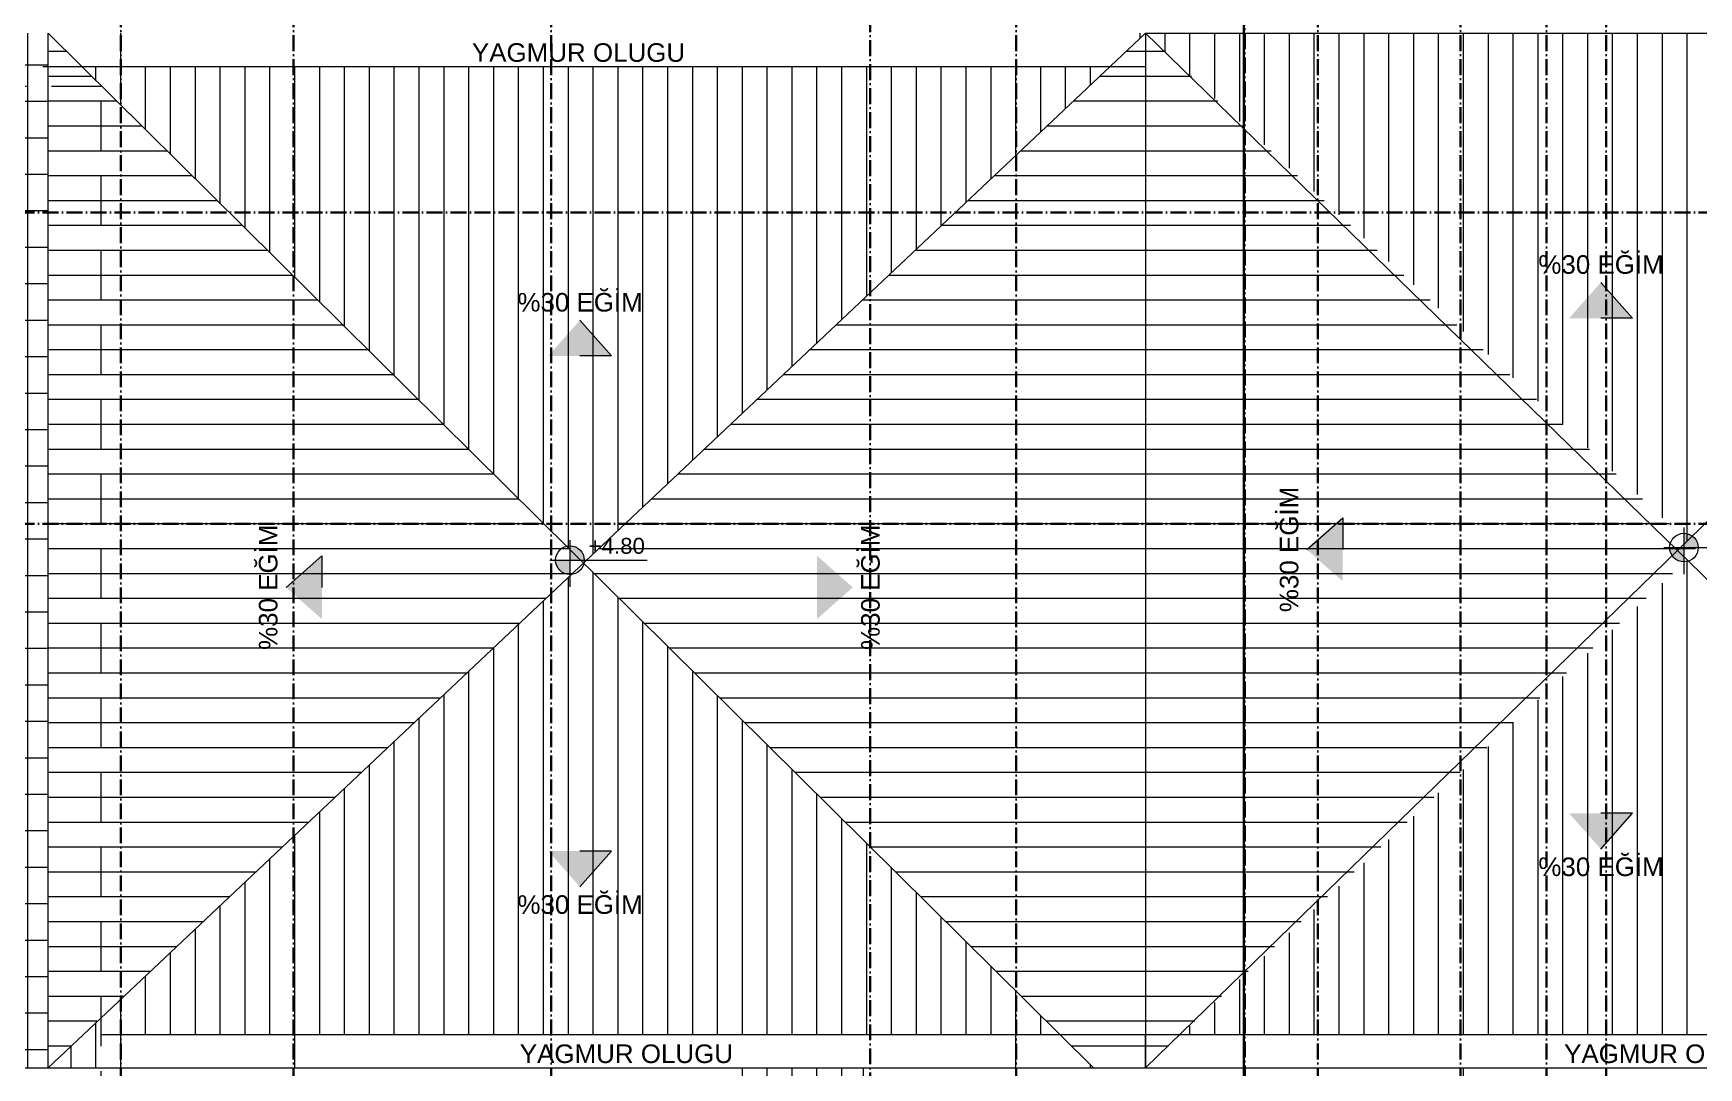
# Model space of a CAD drawing. Extents: x 775040 to 808375, y 4159409 to 4163651.
# Drawn here: x 788072 to 789327, y 4160984 to 4161764 of the extents above; entities that cross this region are included whole.
import ezdxf

# ---------------------------------------------------------------- set-up
doc = ezdxf.new("R2010")
doc.units = 0
doc.header["$MEASUREMENT"] = 0
doc.header["$PDMODE"] = 3
for name, pattern in [('ACAD_ISO10W100', [18, 12, -3, 0, -3]), ('DUZ', [500, 500]), ('HIDDEN', [0.375, 0.25, -0.125])]:
    doc.linetypes.add(name, pattern=pattern)
doc.layers.get('0').update_dxf_attribs({"linetype": 'DUZ'})
for name, color, linetype, lineweight in [('Z_aks', 2, 'ACAD_ISO10W100', 30), ('Z_dış ölçü', 115, 'Continuous', 25), ('Z_g6', 6, 'Continuous', 20), ('Z_kesit çizgisi', 6, 'ACAD_ISO10W100', 30), ('Z_tarama', 8, 'Continuous', 5), ('Z_yazı', 4, 'Continuous', 20), ('Z_zemin kat emsal', 1, 'Continuous', 9)]:
    doc.layers.add(name, color=color, linetype=linetype, lineweight=lineweight)
doc.styles.add('ARIAL', font='ariblk.ttf', dxfattribs={"height": 1})
doc.styles.add('OLCUIC', font='ROMANS.SHX', dxfattribs={"width": 0.5})
doc.dimstyles.new('ölçü 50', dxfattribs={"dimtxt": 12.5, "dimasz": 7, "dimexe": 5.3, "dimexo": 5, "dimgap": 2.5, "dimtad": 1, "dimdec": 0, "dimzin": 9, "dimdsep": 46, "dimtxsty": 'OLCUIC', "dimblk1": 'ARCHTICK', "dimblk2": 'ARCHTICK', "dimsah": 1, "dimcen": 0, "dimdle": 5.5, "dimadec": 0, "dimazin": 0, "dimtfac": 1, "dimtdec": 0, "dimtix": 1, "dimtofl": 0, "dimtmove": 1, "dimatfit": 3, "dimldrblk": 'ARCHTICK', "dimfxl": 0, "dimtolj": 1, "dimtzin": 0, "dimarcsym": 0})

# ---------------------------------------------------------------- blocks, each defined once
blk = doc.blocks.new('_ARCHTICK')
at = {"color": 0, "linetype": 'ByBlock', "const_width": 0.15}
blk.add_lwpolyline([(-0.5, -0.5), (0.5, 0.5)], dxfattribs=at)
blk = doc.blocks.new('*D982')
at = {"layer": 'Defpoints', "color": 0, "linetype": 'Continuous', "transparency": 16777216}
for p in [(787915.1, 4161723.8), (787407.6, 4160943.8), (788692.6, 4160943.8)]:
    blk.add_point(p, dxfattribs=at)
at = {"layer": 'Z_dış ölçü', "color": 0, "linetype": 'Continuous', "lineweight": -2, "transparency": 16777216}
for p, q in [((787415.6, 4161723.8), (787402.3, 4161723.8)), ((787407.6, 4161729.3), (787407.6, 4160938.3)), ((787415.6, 4160943.8), (787402.3, 4160943.8))]:
    blk.add_line(p, q, dxfattribs=at)
at = {"layer": 'Z_dış ölçü', "color": 0, "linetype": 'Continuous', "lineweight": -2, "transparency": 16777216, "xscale": 7, "yscale": 7, "zscale": 7}
for p, rotation in [((787407.6, 4161723.8), 90), ((787407.6, 4160943.8), 270)]:
    blk.add_blockref('_ARCHTICK', p, dxfattribs=dict(at, rotation=rotation))
at = {"layer": 'Z_dış ölçü', "color": 0, "linetype": 'Continuous', "transparency": 16777216, "insert": (787398.9, 4161333.8), "char_height": 12.5, "attachment_point": 5, "rotation": 90, "style": 'OLCUIC'}
blk.add_mtext('\\A1;780', dxfattribs=at)

msp = doc.modelspace()

# ---------------------------------------------------------------- hatches: boundary and pattern name
at = {"layer": 'Z_tarama'}
h = msp.add_hatch(dxfattribs=at)
h.set_pattern_fill('NET', color=256, scale=220, style=0)
h.paths.add_polyline_path([(788082.64, 4161763.75), (788045.13, 4161763.75), (788045.13, 4161733.75), (787955.13, 4161733.75), (787955.13, 4161763.75), (787722.64, 4161763.75), (787722.64, 4161373.75), (787722.64, 4160983.75), (788082.64, 4160983.75)])
at = {"layer": 'Z_yazı'}
for points in [[(789253.61, 4161575.92), (789277.52, 4161548.93), (789253.61, 4161548.93), (789229.7, 4161548.93)], [(788483.76, 4161547.43), (788507.66, 4161520.44), (788483.76, 4161520.44), (788459.85, 4161520.44)], [(789031.98, 4161374.43), (789058.97, 4161398.34), (789058.97, 4161374.43), (789058.97, 4161350.52)], [(788262.12, 4161345.94), (788289.12, 4161369.85), (788289.12, 4161345.94), (788289.12, 4161322.03)], [(788689.48, 4161345.94), (788662.48, 4161369.85), (788662.48, 4161345.94), (788662.48, 4161322.03)], [(789253.61, 4161148.57), (789277.52, 4161175.56), (789253.61, 4161175.56), (789229.7, 4161175.56)], [(788483.76, 4161120.08), (788507.66, 4161147.07), (788483.76, 4161147.07), (788459.85, 4161147.07)]]:
    msp.add_hatch(color=256, dxfattribs=at).paths.add_polyline_path(points)
at = {"layer": 'Z_yazı', "linetype": 'Continuous'}
h = msp.add_hatch(color=256, dxfattribs=at)
h.paths.add_polyline_path([(789316.24, 4161386.73), (789316.24, 4161375.93), (789327.04, 4161375.93, 0.4142136)])
h.paths.add_polyline_path([(789316.24, 4161375.93), (789305.44, 4161375.93, 0.4142136), (789316.24, 4161365.13)])
h = msp.add_hatch(color=256, dxfattribs=at)
h.paths.add_polyline_path([(788476.21, 4161377.28), (788476.21, 4161366.48), (788487.01, 4161366.48, 0.4142136)])
h.paths.add_polyline_path([(788476.21, 4161366.48), (788465.41, 4161366.48, 0.4142136), (788476.21, 4161355.68)])

# ---------------------------------------------------------------- linework, layer by layer
at = {"layer": 'Z_aks'}
for p, q in [((788137.64, 4159668.75), (788137.64, 4163028.75)), ((788267.64, 4159668.75), (788267.64, 4163028.75)), ((788461.92, 4159668.75), (788461.92, 4163028.75)), ((788702.64, 4160606.25), (788702.64, 4163028.75)), ((788812.64, 4159668.75), (788812.64, 4163028.75)), ((789040.14, 4159668.75), (789040.14, 4163028.75)), ((789147.64, 4159668.75), (789147.64, 4163028.75)), ((789212.64, 4159668.75), (789212.64, 4163028.75)), ((789257.64, 4159668.75), (789257.64, 4163028.75)), ((790117.64, 4161628.75), (787307.64, 4161628.75)), ((790117.64, 4161393.75), (787307.64, 4161393.75))]:
    msp.add_line(p, q, dxfattribs=at)
at = {"layer": 'Z_g6', "linetype": 'Continuous'}
for p, q in [((788082.64, 4160983.75), (788082.64, 4161763.75)), ((788082.64, 4161763.75), (788871, 4160983.75)), ((788910.14, 4161763.75), (788082.64, 4160983.75)), ((788082.64, 4161683.75), (788082.64, 4161763.75)), ((788910.14, 4161763.75), (788910.14, 4160983.75)), ((788910.14, 4161763.75), (789672.98, 4161763.75)), ((788078.75, 4161738.75), (788910.14, 4161738.75)), ((788122.64, 4161008.75), (788955.14, 4161008.75)), ((788910.14, 4161008.75), (789712.64, 4161008.75)), ((788910.14, 4160983.75), (788910.14, 4161008.75)), ((787682.64, 4160983.75), (788082.64, 4160983.75)), ((788082.64, 4160983.75), (788743.64, 4160983.75)), ((788697.64, 4160983.75), (789712.64, 4160983.75)), ((788697.64, 4160606.25), (788697.64, 4160983.75)), ((789150.14, 4160013.91), (789150.14, 4160983.75))]:
    msp.add_line(p, q, dxfattribs=at)
for points in [[(788910.14, 4161763.75), (789712.64, 4160983.75)], [(788910.14, 4160983.75), (789712.64, 4161763.75)]]:
    msp.add_lwpolyline(points, dxfattribs=at)
at = {"layer": 'Z_kesit çizgisi', "linetype": 'Continuous'}
msp.add_line((788984.3, 4162908.7), (788984.3, 4159734.81), dxfattribs=at)
at = {"layer": 'Z_kesit çizgisi'}
msp.add_line((788985.02, 4162903.99), (788985.02, 4160704.69), dxfattribs=at)
at = {"layer": 'Z_tarama'}
for p, q in [((788137.5, 4161709.48), (788137.5, 4161763.75)), ((788906.25, 4161760.09), (788906.25, 4161763.75)), ((788925, 4161749.83), (788925, 4161763.75)), ((788943.75, 4161732.27), (788943.75, 4161763.75)), ((788962.5, 4161714.7), (788962.5, 4161763.75)), ((788981.25, 4161697.13), (788981.25, 4161763.75)), ((789000, 4161679.56), (789000, 4161763.75)), ((789018.75, 4161662), (789018.75, 4161763.75)), ((789037.5, 4161644.43), (789037.5, 4161763.75)), ((789056.25, 4161626.86), (789056.25, 4161763.75)), ((789075, 4161609.29), (789075, 4161763.75)), ((789093.75, 4161591.73), (789093.75, 4161763.75)), ((789112.5, 4161574.16), (789112.5, 4161763.75)), ((789131.25, 4161556.59), (789131.25, 4161763.75)), ((789150, 4161539.02), (789150, 4161763.75)), ((789168.75, 4161521.46), (789168.75, 4161763.75)), ((789187.5, 4161503.89), (789187.5, 4161763.75)), ((789206.25, 4161486.32), (789206.25, 4161763.75)), ((789225, 4161468.75), (789225, 4161763.75)), ((789243.75, 4161451.19), (789243.75, 4161763.75)), ((789262.5, 4161433.62), (789262.5, 4161763.75)), ((789281.25, 4161416.05), (789281.25, 4161763.75)), ((789300, 4161398.48), (789300, 4161763.75)), ((789318.75, 4161380.92), (789318.75, 4161763.75)), ((788096.55, 4161750), (788082.64, 4161750)), ((788910.14, 4161750), (788895.55, 4161750)), ((788924.82, 4161750), (788910.14, 4161750)), ((788118.75, 4161728.03), (788118.75, 4161738.75)), ((788156.25, 4161690.93), (788156.25, 4161738.75)), ((788175, 4161672.38), (788175, 4161738.75)), ((788193.75, 4161653.83), (788193.75, 4161738.75)), ((788212.5, 4161635.27), (788212.5, 4161738.75)), ((788231.25, 4161616.72), (788231.25, 4161738.75)), ((788250, 4161598.17), (788250, 4161738.75)), ((788268.75, 4161579.62), (788268.75, 4161738.75)), ((788287.5, 4161561.07), (788287.5, 4161738.75)), ((788306.25, 4161542.52), (788306.25, 4161738.75)), ((788325, 4161523.97), (788325, 4161738.75)), ((788343.75, 4161505.41), (788343.75, 4161738.75)), ((788362.5, 4161486.86), (788362.5, 4161738.75)), ((788381.25, 4161468.31), (788381.25, 4161738.75)), ((788400, 4161449.76), (788400, 4161738.75)), ((788418.75, 4161431.21), (788418.75, 4161738.75)), ((788437.5, 4161412.66), (788437.5, 4161738.75)), ((788456.25, 4161394.11), (788456.25, 4161738.75)), ((788475, 4161375.56), (788475, 4161738.75)), ((788493.75, 4161371.26), (788493.75, 4161738.75)), ((788512.5, 4161388.94), (788512.5, 4161738.75)), ((788531.25, 4161406.61), (788531.25, 4161738.75)), ((788550, 4161424.29), (788550, 4161738.75)), ((788568.75, 4161441.96), (788568.75, 4161738.75)), ((788587.5, 4161459.63), (788587.5, 4161738.75)), ((788606.25, 4161477.31), (788606.25, 4161738.75)), ((788625, 4161494.98), (788625, 4161738.75)), ((788643.75, 4161512.65), (788643.75, 4161738.75)), ((788662.5, 4161530.33), (788662.5, 4161738.75)), ((788681.25, 4161548), (788681.25, 4161738.75)), ((788700, 4161565.67), (788700, 4161738.75)), ((788718.75, 4161583.35), (788718.75, 4161738.75)), ((788737.5, 4161601.02), (788737.5, 4161738.75)), ((788756.25, 4161618.7), (788756.25, 4161738.75)), ((788775, 4161636.37), (788775, 4161738.75)), ((788793.75, 4161654.04), (788793.75, 4161738.75)), ((788812.5, 4161671.72), (788812.5, 4161738.75)), ((788831.25, 4161689.39), (788831.25, 4161738.75)), ((788850, 4161707.06), (788850, 4161738.75)), ((788868.75, 4161724.74), (788868.75, 4161738.75)), ((788115.5, 4161731.25), (788082.64, 4161731.25)), ((788910.14, 4161731.25), (788875.66, 4161731.25)), ((788944.84, 4161731.25), (788910.14, 4161731.25)), ((788134.45, 4161712.5), (788082.64, 4161712.5)), ((788910.14, 4161712.5), (788855.77, 4161712.5)), ((788964.85, 4161712.5), (788910.14, 4161712.5)), ((788153.4, 4161693.75), (788082.64, 4161693.75)), ((788910.14, 4161693.75), (788835.87, 4161693.75)), ((788984.86, 4161693.75), (788910.14, 4161693.75)), ((788172.35, 4161675), (788082.64, 4161675)), ((788910.14, 4161675), (788815.98, 4161675)), ((789004.87, 4161675), (788910.14, 4161675)), ((788191.3, 4161656.25), (788082.64, 4161656.25)), ((788910.14, 4161656.25), (788796.09, 4161656.25)), ((789024.88, 4161656.25), (788910.14, 4161656.25)), ((788210.25, 4161637.5), (788082.64, 4161637.5)), ((788910.14, 4161637.5), (788776.2, 4161637.5)), ((789044.9, 4161637.5), (788910.14, 4161637.5)), ((788229.2, 4161618.75), (788082.64, 4161618.75)), ((788910.14, 4161618.75), (788756.31, 4161618.75)), ((789064.91, 4161618.75), (788910.14, 4161618.75)), ((788248.15, 4161600), (788082.64, 4161600)), ((788910.14, 4161600), (788736.42, 4161600)), ((789084.92, 4161600), (788910.14, 4161600)), ((788267.1, 4161581.25), (788082.64, 4161581.25)), ((788910.14, 4161581.25), (788716.52, 4161581.25)), ((789104.93, 4161581.25), (788910.14, 4161581.25)), ((788286.05, 4161562.5), (788082.64, 4161562.5)), ((788910.14, 4161562.5), (788696.63, 4161562.5)), ((789124.94, 4161562.5), (788910.14, 4161562.5)), ((788305, 4161543.75), (788082.64, 4161543.75)), ((788910.14, 4161543.75), (788676.74, 4161543.75)), ((789144.96, 4161543.75), (788910.14, 4161543.75)), ((788323.95, 4161525), (788082.64, 4161525)), ((788910.14, 4161525), (788656.85, 4161525)), ((789164.97, 4161525), (788910.14, 4161525)), ((788342.91, 4161506.25), (788082.64, 4161506.25)), ((788910.14, 4161506.25), (788636.96, 4161506.25)), ((789184.98, 4161506.25), (788910.14, 4161506.25)), ((788361.86, 4161487.5), (788082.64, 4161487.5)), ((788910.14, 4161487.5), (788617.06, 4161487.5)), ((789204.99, 4161487.5), (788910.14, 4161487.5)), ((788380.81, 4161468.75), (788082.64, 4161468.75)), ((788910.14, 4161468.75), (788597.17, 4161468.75)), ((789225, 4161468.75), (788910.14, 4161468.75)), ((788399.76, 4161450), (788082.64, 4161450)), ((788910.14, 4161450), (788577.28, 4161450)), ((789245.02, 4161450), (788910.14, 4161450)), ((788418.71, 4161431.25), (788082.64, 4161431.25)), ((788910.14, 4161431.25), (788557.39, 4161431.25)), ((789265.03, 4161431.25), (788910.14, 4161431.25)), ((788437.66, 4161412.5), (788082.64, 4161412.5)), ((788910.14, 4161412.5), (788537.5, 4161412.5)), ((789285.04, 4161412.5), (788910.14, 4161412.5)), ((788456.61, 4161393.75), (788082.64, 4161393.75)), ((788910.14, 4161393.75), (788517.61, 4161393.75)), ((789305.05, 4161393.75), (788910.14, 4161393.75)), ((788475.56, 4161375), (788082.64, 4161375)), ((788910.14, 4161375), (788497.71, 4161375)), ((789325.06, 4161375), (788910.14, 4161375)), ((789318.75, 4161008.75), (789318.75, 4161366.59)), ((788477.82, 4161356.25), (788082.64, 4161356.25)), ((788475, 4161008.75), (788475, 4161353.59)), ((788493.75, 4161008.75), (788493.75, 4161357)), ((788910.14, 4161356.25), (788494.51, 4161356.25)), ((789307.71, 4161356.25), (788910.14, 4161356.25)), ((789300, 4161008.75), (789300, 4161349.03)), ((788457.93, 4161337.5), (788082.64, 4161337.5)), ((788456.25, 4161008.75), (788456.25, 4161335.92)), ((788512.5, 4161008.75), (788512.5, 4161338.45)), ((788910.14, 4161337.5), (788513.46, 4161337.5)), ((789287.7, 4161337.5), (788910.14, 4161337.5)), ((789281.25, 4161008.75), (789281.25, 4161331.46)), ((788438.04, 4161318.75), (788082.64, 4161318.75)), ((788437.5, 4161008.75), (788437.5, 4161318.24)), ((788531.25, 4161008.75), (788531.25, 4161319.9)), ((788910.14, 4161318.75), (788532.41, 4161318.75)), ((789267.69, 4161318.75), (788910.14, 4161318.75)), ((789262.5, 4161008.75), (789262.5, 4161313.89)), ((788418.15, 4161300), (788082.64, 4161300)), ((788418.75, 4161008.75), (788418.75, 4161300.57)), ((788550, 4161008.75), (788550, 4161301.35)), ((788910.14, 4161300), (788551.36, 4161300)), ((789247.67, 4161300), (788910.14, 4161300)), ((789243.75, 4161008.75), (789243.75, 4161296.32)), ((788398.25, 4161281.25), (788082.64, 4161281.25)), ((788400, 4161008.75), (788400, 4161282.9)), ((788568.75, 4161008.75), (788568.75, 4161282.8)), ((788910.14, 4161281.25), (788570.32, 4161281.25)), ((789227.66, 4161281.25), (788910.14, 4161281.25)), ((789225, 4161008.75), (789225, 4161278.76)), ((788378.36, 4161262.5), (788082.64, 4161262.5)), ((788381.25, 4161008.75), (788381.25, 4161265.22)), ((788587.5, 4161008.75), (788587.5, 4161264.25)), ((788910.14, 4161262.5), (788589.27, 4161262.5)), ((789207.65, 4161262.5), (788910.14, 4161262.5)), ((789206.25, 4161008.75), (789206.25, 4161261.19)), ((788362.5, 4161008.75), (788362.5, 4161247.55)), ((788606.25, 4161008.75), (788606.25, 4161245.7)), ((788358.47, 4161243.75), (788082.64, 4161243.75)), ((788910.14, 4161243.75), (788608.22, 4161243.75)), ((789187.64, 4161243.75), (788910.14, 4161243.75)), ((789187.5, 4161008.75), (789187.5, 4161243.62)), ((788338.58, 4161225), (788082.64, 4161225)), ((788343.75, 4161008.75), (788343.75, 4161229.87)), ((788625, 4161008.75), (788625, 4161227.14)), ((788910.14, 4161225), (788627.17, 4161225)), ((789167.63, 4161225), (788910.14, 4161225)), ((789168.75, 4161008.75), (789168.75, 4161226.05)), ((788325, 4161008.75), (788325, 4161212.2)), ((788643.75, 4161008.75), (788643.75, 4161208.59)), ((789150, 4161008.75), (789150, 4161208.49)), ((788318.69, 4161206.25), (788082.64, 4161206.25)), ((788910.14, 4161206.25), (788646.12, 4161206.25)), ((789147.61, 4161206.25), (788910.14, 4161206.25)), ((788298.8, 4161187.5), (788082.64, 4161187.5)), ((788306.25, 4161008.75), (788306.25, 4161194.53)), ((788662.5, 4161008.75), (788662.5, 4161190.04)), ((788910.14, 4161187.5), (788665.07, 4161187.5)), ((789127.6, 4161187.5), (788910.14, 4161187.5)), ((789131.25, 4161008.75), (789131.25, 4161190.92)), ((788287.5, 4161008.75), (788287.5, 4161176.85)), ((788681.25, 4161008.75), (788681.25, 4161171.49)), ((789112.5, 4161008.75), (789112.5, 4161173.35)), ((788278.9, 4161168.75), (788082.64, 4161168.75)), ((788268.75, 4160983.75), (788268.75, 4161159.18)), ((788910.14, 4161168.75), (788684.02, 4161168.75)), ((789107.59, 4161168.75), (788910.14, 4161168.75)), ((788259.01, 4161150), (788082.64, 4161150)), ((788700, 4161008.75), (788700, 4161152.94)), ((788910.14, 4161150), (788702.97, 4161150)), ((789087.58, 4161150), (788910.14, 4161150)), ((789093.75, 4161008.75), (789093.75, 4161155.78)), ((788250, 4161008.75), (788250, 4161141.51)), ((788718.75, 4161008.75), (788718.75, 4161134.39)), ((789075, 4161008.75), (789075, 4161138.22)), ((788239.12, 4161131.25), (788082.64, 4161131.25)), ((788231.25, 4161008.75), (788231.25, 4161123.83)), ((788910.14, 4161131.25), (788721.92, 4161131.25)), ((789067.57, 4161131.25), (788910.14, 4161131.25)), ((789056.25, 4161008.75), (789056.25, 4161120.65)), ((788219.23, 4161112.5), (788082.64, 4161112.5)), ((788737.5, 4161008.75), (788737.5, 4161115.84)), ((788910.14, 4161112.5), (788740.87, 4161112.5)), ((789047.55, 4161112.5), (788910.14, 4161112.5)), ((788212.5, 4161008.75), (788212.5, 4161106.16)), ((788756.25, 4161008.75), (788756.25, 4161097.29)), ((789037.5, 4161008.75), (789037.5, 4161103.08)), ((788199.34, 4161093.75), (788082.64, 4161093.75)), ((788193.75, 4161008.75), (788193.75, 4161088.48)), ((788910.14, 4161093.75), (788759.82, 4161093.75)), ((789027.54, 4161093.75), (788910.14, 4161093.75)), ((789018.75, 4161008.75), (789018.75, 4161085.51)), ((788179.44, 4161075), (788082.64, 4161075)), ((788175, 4161008.75), (788175, 4161070.81)), ((788775, 4161008.75), (788775, 4161078.73)), ((788910.14, 4161075), (788778.77, 4161075)), ((789007.53, 4161075), (788910.14, 4161075)), ((788793.75, 4161008.75), (788793.75, 4161060.18)), ((789000, 4161008.75), (789000, 4161067.95)), ((788159.55, 4161056.25), (788082.64, 4161056.25)), ((788156.25, 4161008.75), (788156.25, 4161053.14)), ((788910.14, 4161056.25), (788797.72, 4161056.25)), ((788987.52, 4161056.25), (788910.14, 4161056.25)), ((788981.25, 4161008.75), (788981.25, 4161050.38)), ((788139.66, 4161037.5), (788082.64, 4161037.5)), ((788137.5, 4160983.75), (788137.5, 4161035.46)), ((788812.5, 4160983.75), (788812.5, 4161041.63)), ((788910.14, 4161037.5), (788816.68, 4161037.5)), ((788967.51, 4161037.5), (788910.14, 4161037.5)), ((788962.5, 4161008.75), (788962.5, 4161032.81)), ((788831.25, 4161008.75), (788831.25, 4161023.08)), ((788119.77, 4161018.75), (788082.64, 4161018.75)), ((788118.75, 4160983.75), (788118.75, 4161017.79)), ((788910.14, 4161018.75), (788835.63, 4161018.75)), ((788947.49, 4161018.75), (788910.14, 4161018.75)), ((788943.75, 4161008.75), (788943.75, 4161015.24)), ((788099.88, 4161000), (788082.64, 4161000)), ((788100, 4160983.75), (788100, 4161000.12)), ((788910.14, 4161000), (788854.58, 4161000)), ((788927.48, 4161000), (788910.14, 4161000)), ((788606.25, 4160563.75), (788606.25, 4160983.75)), ((788625, 4160563.75), (788625, 4160983.75)), ((788643.75, 4160563.75), (788643.75, 4160983.75)), ((788662.5, 4160608.75), (788662.5, 4160983.75)), ((788681.25, 4160608.75), (788681.25, 4160983.75)), ((788868.75, 4160983.75), (788868.75, 4160985.98))]:
    msp.add_line(p, q, dxfattribs=at)
at = {"layer": 'Z_yazı', "linetype": 'Continuous'}
for p, q in [((789316.24, 4161391.05), (789316.24, 4161355.81)), ((788476.21, 4161381.6), (788476.21, 4161346.36)), ((789301.12, 4161375.93), (789374.46, 4161375.93)), ((788461.09, 4161366.48), (788534.44, 4161366.48))]:
    msp.add_line(p, q, dxfattribs=at)
at = {"layer": 'Z_yazı'}
for points in [[(789253.61, 4161575.92), (789277.52, 4161548.93), (789253.61, 4161548.93)], [(788483.76, 4161547.43), (788507.66, 4161520.44), (788483.76, 4161520.44)], [(789031.98, 4161374.43), (789058.97, 4161398.34), (789058.97, 4161374.43)], [(788262.12, 4161345.94), (788289.12, 4161369.85), (788289.12, 4161345.94)], [(789253.61, 4161148.57), (789277.52, 4161175.56), (789253.61, 4161175.56)], [(788483.76, 4161120.08), (788507.66, 4161147.07), (788483.76, 4161147.07)]]:
    msp.add_lwpolyline(points, dxfattribs=at)
at = {"layer": 'Z_yazı', "linetype": 'Continuous'}
for centre in [(789316.24, 4161375.93), (788476.21, 4161366.48)]:
    msp.add_circle(centre, 10.8, dxfattribs=at)
at = {"layer": 'Z_zemin kat emsal', "linetype": 'HIDDEN', "ltscale": 150}
msp.add_lwpolyline([(787722.64, 4162613.75), (788502.64, 4162613.75), (788502.64, 4162553.75), (788797.64, 4162553.75), (788797.64, 4162613.75), (789602.64, 4162613.75), (789602.64, 4161643.75), (789672.64, 4161643.75), (789672.64, 4160678.75), (789602.64, 4160678.75), (789602.64, 4160083.75), (788692.64, 4160083.75), (788692.64, 4160183.75), (787722.64, 4160183.75), (787722.64, 4160943.75), (788122.64, 4160943.75), (788122.64, 4161723.75), (787915.13, 4161723.75), (787915.13, 4161803.75), (787722.64, 4161803.75), (787722.64, 4162613.75)], dxfattribs=at)

# ---------------------------------------------------------------- texts
at = {"layer": 'Z_yazı', "char_height": 14, "width": 187.9858, "attachment_point": 5, "style": 'ARIAL'}
for s, insert in [('{\\fArial|b0|i0|c162|p34;YAGMUR OLUGU}', (788482.68, 4161749.17)), ('{\\fArial|b0|i0|c162|p34;%30 EĞİM}', (789253.73, 4161589.32)), ('{\\fArial|b0|i0|c162|p34;%30 EĞİM}', (788483.87, 4161560.84)), ('{\\fArial|b0|i0|c162|p34;%30 EĞİM}', (789253.73, 4161135.16)), ('{\\fArial|b0|i0|c162|p34;%30 EĞİM}', (788483.87, 4161106.67)), ('{\\fArial|b0|i0|c162|p34;YAGMUR OLUGU}', (788518.79, 4160994.17)), ('{\\fArial|b0|i0|c162|p34;YAGMUR OLUGU}', (789306.29, 4160994.17))]:
    msp.add_mtext(s, dxfattribs=dict(at, insert=insert))
at = {"layer": 'Z_yazı', "char_height": 14, "width": 187.9858, "attachment_point": 5, "rotation": 90, "style": 'ARIAL'}
for insert in [(789018.58, 4161374.55), (788248.72, 4161346.06), (788702.88, 4161346.06)]:
    msp.add_mtext('{\\fArial|b0|i0|c162|p34;%30 EĞİM}', dxfattribs=dict(at, insert=insert))
at = {"layer": 'Z_yazı', "linetype": 'Continuous', "insert": (788511.53, 4161377.2), "char_height": 12, "width": 44.2597, "attachment_point": 5, "style": 'ARIAL'}
msp.add_mtext('{\\fArial|b0|i0|c162|p34;+4.80}', dxfattribs=at)

# ---------------------------------------------------------------- dimensions: what is measured, and where the dimension line sits
at = {"layer": 'Z_dış ölçü', "linetype": 'Continuous'}
dim = msp.add_linear_dim(base=(787407.64, 4160943.75), p1=(787915.13, 4161723.75), p2=(788692.64, 4160943.75), angle=90, dimstyle='ölçü 50', override={"dimfxl": 8}, dxfattribs=at)
dim.commit()
dim.dimension.update_dxf_attribs({"geometry": '*D982', "text_midpoint": (787398.89, 4161333.75)})

doc.saveas('drawing.dxf')
